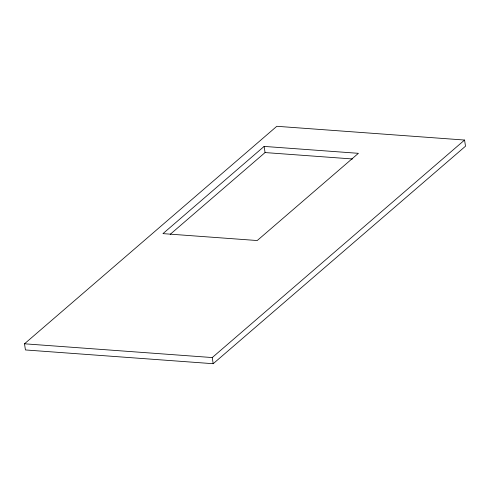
<?xml version="1.0" encoding="UTF-8"?>
<svg xmlns="http://www.w3.org/2000/svg" width="490" height="490" viewBox="0 0 490 490"><rect width="100%" height="100%" fill="white"/><g stroke="black" fill="none" stroke-linecap="round" stroke-linejoin="round"><path stroke-width="0.73" d="M24.5 343.796L276.813 126.291L464.569 140.048L465.5 146.204L213.187 363.709L25.431 349.952L24.5 343.796L212.256 357.559L464.569 140.048M264.128 146.412L162.956 233.626L257.226 240.535L358.398 153.321L264.128 146.412L265.059 152.562L170.244 234.3M265.059 152.562L352.488 158.968M212.256 357.559L213.187 363.709"/></g></svg>
